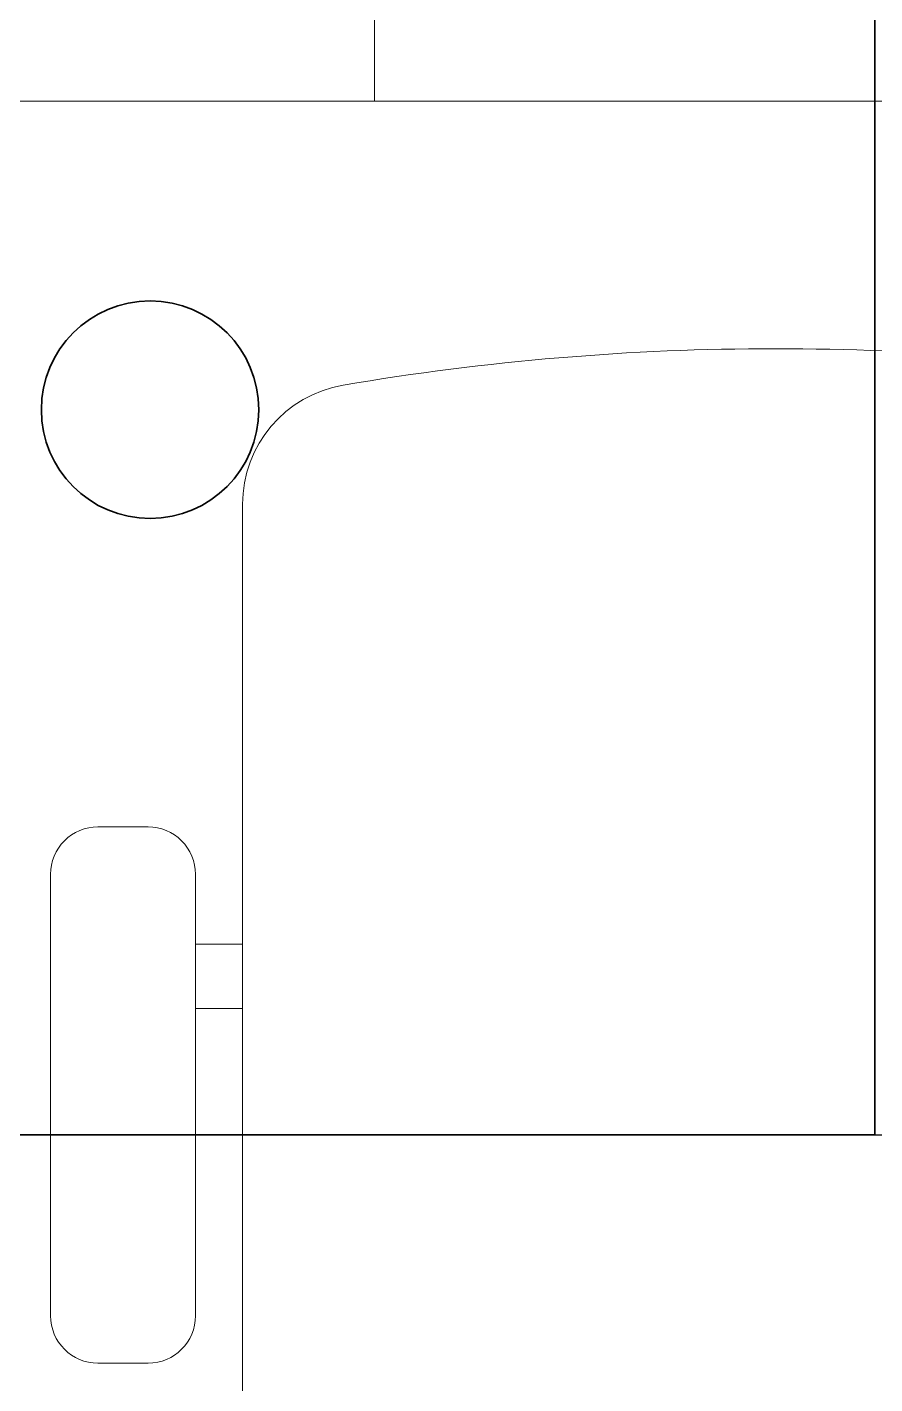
# Model space of a CAD drawing. Header units: inches. Extents: x -12418 to 57169, y -29325 to 19878.
# Drawn here: x 47649 to 48000, y 5897 to 6458 of the extents above; entities that cross this region are included whole.
import ezdxf
from ezdxf.enums import TextEntityAlignment as Align

# ---------------------------------------------------------------- set-up
doc = ezdxf.new("R2010")
doc.units = ezdxf.units.IN
doc.header["$LTSCALE"] = 25
doc.header["$MEASUREMENT"] = 0
doc.linetypes.add('00-Ground Floor$0$HIDDEN', pattern=[9.525, 6.35, -3.175])
doc.layers.get('0').update_dxf_attribs({"color": 8})
doc.layers.add('00-Ground Floor$0$False Ceiling', color=251, linetype='Continuous')
for name, color, linetype, lineweight in [('00-Ground Floor$0$LOADING', 253, 'Continuous', 5), ('E-LITE-CIRC-NUMB', 6, 'Continuous', 25), ('E-LITE-CLNG', 150, 'Continuous', 35), ('E-LITE-CTRL', 6, 'Continuous', 25)]:
    doc.layers.add(name, color=color, linetype=linetype, lineweight=lineweight)
doc.styles.add('DC_Simplex', font='SIMPLEX.shx', dxfattribs={"width": 0.7})

# ---------------------------------------------------------------- blocks, each defined once
blk = doc.blocks.new('00-Ground Floor$0$GF21018-P')
at = {"color": 0}
for p, q in [((-0.2207, 0.47563), (-0.2207, 0.0675)), ((-0.2806, 0.34221), (-0.25983, 0.34221)), ((-0.30021, 0.32259), (-0.30021, 0.14)), ((-0.24021, 0.32259), (-0.24021, 0.14)), ((-0.24021, 0.29372), (-0.2207, 0.29372)), ((-0.24021, 0.26708), (-0.2207, 0.26708)), ((-0.2806, 0.12039), (-0.25983, 0.12039))]:
    blk.add_line(p, q, dxfattribs=at)
for centre, radius, start, end in [((-0.0001, -0.52948), 1.06948, 80.36712, 99.63288), ((-0.1707, 0.47563), 0.05, 99.6329, 180), ((-0.2806, 0.32259), 0.01962, 90, 180), ((-0.25983, 0.32259), 0.01962, 360, 90), ((-0.2806, 0.14), 0.01962, 180, 270), ((-0.25983, 0.14), 0.01962, 270, 360)]:
    blk.add_arc(centre, radius, start, end, dxfattribs=at)
blk = doc.blocks.new('00-Ground Floor$0$GF21042A-P')
at = {"color": 2, "linetype": '00-Ground Floor$0$HIDDEN'}
blk.add_line((0.4, 0.45), (0.4, 0), dxfattribs=at)
blk.add_line((0, 0), (1.4, 0))
blk = doc.blocks.new('00-Ground Floor$0$A$Ce9e1c4c3')
at = {"layer": '00-Ground Floor$0$False Ceiling', "color": 254, "linetype": 'Continuous'}
blk.add_line((-53702.07, 6000), (-51182.07, 6000), dxfattribs=at)
blk = doc.blocks.new('00-Ground Floor')
at = {"layer": '00-Ground Floor$0$False Ceiling', "color": 254}
blk.add_blockref('00-Ground Floor$0$A$Ce9e1c4c3', (100000, 0), dxfattribs=at)
at = {"layer": '00-Ground Floor$0$LOADING', "xscale": 1000, "yscale": 1000, "zscale": 1000, "rotation": 359.9999999991881}
for name, p in [('00-Ground Floor$0$GF21042A-P', (47392.93, 6427.57, 0)), ('00-Ground Floor$0$GF21018-P', (47959, 5785.23, 0.01))]:
    blk.add_blockref(name, p, dxfattribs=at)
blk = doc.blocks.new('*U13')
blk.add_lwpolyline([(-300, 300), (-300, -300), (300, -300), (300, 300)], close=True)
blk.add_circle((0, 0), 45)
at = {"layer": 'E-LITE-CIRC-NUMB', "style": 'DC_Simplex', "width": 0.7, "flags": 8}
blk.add_attdef('CIRCUIT', text='', height=200, rotation=0, dxfattribs=at).set_placement((-473.9, 300), align=Align.RIGHT)
at = {"layer": 'E-LITE-CTRL', "style": 'DC_Simplex', "width": 0.7, "flags": 8}
blk.add_attdef('CONTROL', (1118.9, -935), '', height=200, rotation=360, dxfattribs=at)

msp = doc.modelspace()

# ---------------------------------------------------------------- block references
msp.add_blockref('00-Ground Floor', (0, 0))
at = {"layer": 'E-LITE-CLNG', "xscale": -1}
msp.add_blockref('*U13', (47700, 6300), dxfattribs=at)

doc.saveas('drawing.dxf')
